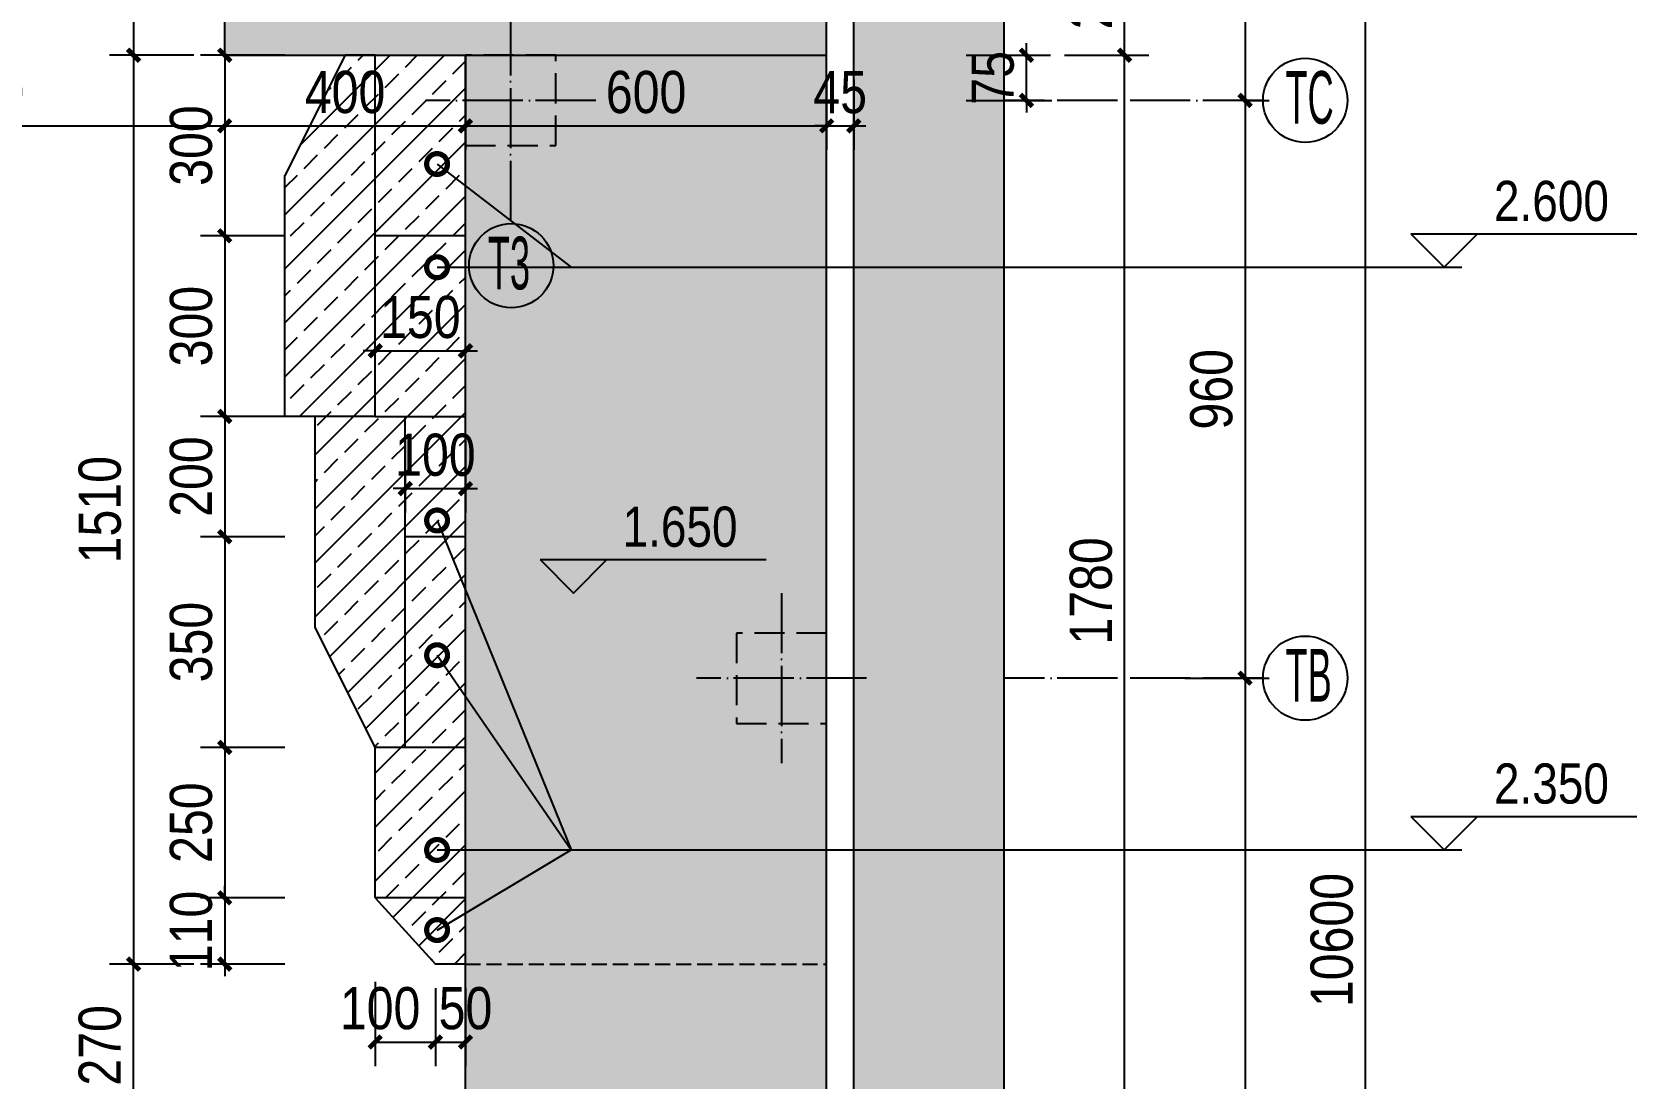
# Model space of a CAD drawing. Extents: x 9928 to 93764, y -101273 to -34887.
# Drawn here: x 17823 to 20489, y -83323 to -81584 of the extents above; entities that cross this region are included whole.
import ezdxf
from ezdxf import colors
from ezdxf.entities.mleader import LeaderData, LeaderLine
from ezdxf.math import Vec2, Vec3

# ---------------------------------------------------------------- set-up
doc = ezdxf.new("R2010")
doc.units = 0
doc.header["$LTSCALE"] = 1000
doc.header["$MEASUREMENT"] = 0
for name, pattern in [('CENTER', [2, 1.25, -0.25, 0.25, -0.25]), ('DASH', [0.35, 0.25, -0.1]), ('DOTE', [2.42, 2, -0.2, 0.02, -0.2])]:
    doc.linetypes.add(name, pattern=pattern)
doc.layers.add('_0', color=7, linetype='Continuous', lineweight=25)
for name, color, linetype in [('A', 163, 'CENTER'), ('A-ANNO-DIMS', 6, 'Continuous'), ('A-ANNO-NOTE', 4, 'Continuous'), ('A-FLOR-HRAL', 42, 'Continuous'), ('A-FLOR-STRS', 54, 'Continuous'), ('A-FURN-PATT-251', 251, 'Continuous'), ('A-WALL-PATT-252', 252, 'Continuous'), ('GL', 131, 'Continuous')]:
    doc.layers.add(name, color=color, linetype=linetype)
doc.styles.add('DIM_T3', font='ARIALN.TTF')
doc.styles.add('EN', font='ARIALN.TTF')
doc.styles.get("Standard").update_dxf_attribs({"font": 'gbenor.shx', "bigfont": 'gbcbig.shx'})
doc.dimstyles.new('_TCH_ARCH&&20', dxfattribs={"dimtxt": 70, "dimasz": 20, "dimexe": 40, "dimexo": 40, "dimgap": 20, "dimtad": 1, "dimdec": 0, "dimzin": 0, "dimdsep": 46, "dimtxsty": 'DIM_T3', "dimblk": 'ARCHTICK', "dimcen": 0.09, "dimclrd": 6, "dimclre": 6, "dimclrt": 6, "dimazin": 2, "dimtfac": 1, "dimtdec": 0, "dimtix": 1, "dimtmove": 2, "dimatfit": 3, "dimfxl": 100, "dimfxlon": 1, "dimtolj": 1, "dimtzin": 0, "dimarcsym": 0})

# ---------------------------------------------------------------- blocks, each defined once
blk = doc.blocks.new('aslidufhasldifuhaf')
at = {"layer": 'A-FURN-PATT-251'}
h = blk.add_hatch(dxfattribs=at)
h.set_pattern_fill('碎沙', color=256, scale=20)
h.set_pattern_definition([(37.5, (0, 0), (-1.600031, 48.941324), [0, -38.608, 0, -43.18, 0, -41.275]), (7.5, (0, 0), (44.95233, 71.68251), [0, -20.828, 0, -34.798, 0, -13.335]), (327.5, (-31.24, 0), (79.099237, 0.143718), [0, -12.7, 0, -45.72, 0, -59.69]), (317.5, (-31.24, 0), (76.355645, 22.29293), [0, -6.35, 0, -29.972, 0, -34.29])])
h.paths.add_polyline_path([(19187.9, -90621.1), (19437.9, -90621.1), (19437.9, -76798.2), (19187.9, -76798.2)])
h = blk.add_hatch(dxfattribs=at)
h.set_pattern_fill('大理石', color=256, scale=100)
h.set_pattern_definition([(41.98721, (250, 34.286), (599.99999, 450.00001), [9.6097, -2008.4338]), (68.19859, (107.143, 19.286), (300, 900), [34.6189, -2388.7052]), (60.945396, (100, 2.143), (299.99998, 450.000013), [14.708, -3073.9809]), (90, (107.14, 15), (300, -2e-14), [4.2857, -445.7143]), (71.56505, (247.14, 25.71), (6e-07, 450), [9.0351, -939.6482]), (171.469234, (247.143, 25.714), (-300, 3e-06), [14.4455, -3019.1166]), (79.2157, (227.143, -2.143), (300.000001, 1800), [30.5394, -3176.0943]), (62.132996, (1.429, 135), (1199.9999854, 2250.0000088), [70.2946, -14691.5649]), (0, (5.75, 201), (0, 450), [0, -300]), (64.983107, (200, 282.857), (600.0000015, 1349.999999), [47.2941, -4918.5894]), (81.43911, (315.714, 105), (599.999999, 4049.9999745), [67.177, -14040.0018]), (82.874984, (150, 145.714), (299.999982, 2250.0000023), [34.5525, -7221.4794]), (76.75948, (120, 51.429), (300.000003, 1349.999999), [74.8468, -7784.0652]), (0, (73.23, 51.65), (0, 450), [0, -300]), (0, (78.05, 46.83), (0, 450), [0, -300]), (0, (111.8, 70.9), (0, 450), [0, -300]), (0, (102.15, 123.9), (0, 450), [0, -300]), (59.036243, (137.143, 124.286), (299.999976, 450.000013), [24.9898, -5222.8668]), (0, (149.97, 144.9), (0, 450), [0, -300]), (0, (111.8, 128.7), (0, 450), [0, -300]), (0, (126.26, 157.62), (0, 450), [0, -300]), (0, (111.8, 114.27), (0, 450), [0, -300]), (50.19443, (285.714, 83.57), (300, 450), [11.1575, -2331.9174]), (90, (285.7, 70.7), (300, -2e-14), [12.8571, -437.1428]), (43.66778, (270, 55.714), (900.000001, 899.999998), [21.7242, -4540.3476]), (90, (270, 51.43), (300, -2e-14), [4.2857, -445.7143]), (39.80557, (257.143, 40.714), (599.999986, 450.000018), [16.7362, -3497.8761]), (0, (213, 70.9), (0, 450), [0, -300]), (0, (286.37, 84.5), (0, 450), [0, -300]), (0, (286.37, 84.5), (0, 450), [0, -300]), (29.357753, (292.857, 92.143), (899.999998, 450.000003), [26.2251, -2727.4089]), (0, (285.33, 114.27), (0, 450), [0, -300]), (146.30993, (200, 282.857), (-600.000004, 449.999992), [30.9047, -3214.0914]), (8.130102, (167.143, 222.857), (2999.999979, 449.9999973), [30.3046, -6333.6564]), (47.862405, (100, 214.286), (1200.0000005, 1349.9999987), [40.4566, -8455.4247]), (14.620874, (34.286, 197.143), (1799.999995, 450.0000188), [67.9135, -7063.005]), (0, (58.77, 225.06), (0, 450), [0, -300]), (18.43495, (154.286, 180), (1200, 449.999999), [13.5526, -2832.4972]), (16.69924, (167.14, 184.29), (299.99999, 2.5e-05), [7.4574, -1558.5886]), (101.093723, (174.286, 186.429), (-600.0000052, 3149.9999705), [37.1222, -7758.5496]), (0, (135.9, 205.8), (0, 450), [0, -300]), (0, (167, 223.7), (0, 450), [0, -300]), (0, (126.26, 172.08), (0, 450), [0, -300]), (0, (87.7, 268.4), (0, 450), [0, -300]), (0, (73.23, 249.15), (0, 450), [0, -300]), (44.144903, (150, 276.429), (900.0000015, 900), [33.8439, -7073.3706]), (54.582945, (127.143, 244.286), (300.0000008, 449.9999982), [39.4413, -8243.2212]), (0, (150.4, 276.73), (0, 450), [0, -300]), (0, (106.98, 253.97), (0, 450), [0, -300]), (0, (150.4, 276.73), (0, 450), [0, -300]), (0, (127.2, 243.6), (0, 450), [0, -300]), (75.06858, (197.14, 227.14), (300, 1350), [11.0887, -2317.5375]), (90, (200, 237.86), (300, -2e-14), [45, -405]), (50.19443, (252.86, 426.43), (300, 450), [11.1575, -2331.9174]), (0, (169.64, 331.04), (0, 450), [0, -300]), (0, (179.3, 326.22), (0, 450), [0, -300]), (0, (140.7, 335.86), (0, 450), [0, -300]), (0, (188.9, 388.84), (0, 450), [0, -300]), (53.130102, (220, 362.143), (300, 450), [21.4286, -4478.5713]), (90, (220, 325.7), (300, -2e-14), [36.4286, -413.5714]), (0, (220.05, 326.44), (0, 450), [0, -300]), (23.19859, (242.86, 422.14), (900, 450), [10.8797, -2273.8522]), (66.03751, (240, 415.71), (300, 900), [7.0349, -1470.2938]), (66.03751, (237.14, 409.29), (300, 900), [7.0349, -1470.2938]), (81.869898, (232.857, 379.286), (300.0000013, 2250), [30.3046, -6333.6564]), (90, (260, 435), (300, -2e-14), [10.7143, -439.2857]), (0, (227.05, 450), (0, 450), [0, -300])])
h.paths.add_polyline_path([(18542.9, -84502.1), (19142.9, -84502.1), (19142.9, -80012.1), (18742.9, -80012.1), (18742.9, -77252.1), (18142.9, -77252.1), (18142.9, -78812.1), (17342.9, -78812.1), (17342.9, -80812.6), (18142.9, -80812.6), (18142.9, -81622.1), (18542.9, -81622.1)])
h = blk.add_hatch(dxfattribs=at)
h.set_pattern_fill('ANSI33', color=256, scale=20)
h.set_pattern_definition([(45, (0, 0), (-44.90128, 44.90128), []), (45, (44.9, 0), (-44.90128, 44.90128), [31.75, -15.875])])
h.paths.add_polyline_path([(18542.9, -81622.1), (18392.9, -81622.1), (18392.9, -81922.1), (18542.9, -81922.1)])
h.paths.add_polyline_path([(18542.9, -81922.1), (18392.9, -81922.1), (18392.9, -82222.1), (18542.9, -82222.1)])
h.paths.add_polyline_path([(18392.9, -81622.1), (18342.9, -81622.1), (18242.9, -81822.1), (18242.9, -82222.1), (18392.9, -82222.1)])
h.paths.add_polyline_path([(18542.9, -82222.1), (18442.9, -82222.1), (18442.9, -82422.1), (18542.9, -82422.1)])
h.paths.add_polyline_path([(18542.9, -82422.1), (18442.9, -82422.1), (18442.9, -82772.1), (18542.9, -82772.1)])
h.paths.add_polyline_path([(18442.9, -82222.1), (18392.9, -82222.1), (18292.9, -82222.1), (18292.9, -82572.1), (18392.9, -82772.1), (18442.9, -82772.1)])
h.paths.add_polyline_path([(18542.9, -82772.1), (18392.9, -82772.1), (18392.9, -83022.1), (18542.9, -83022.1)])
h.paths.add_polyline_path([(18542.9, -83022.1), (18392.9, -83022.1), (18492.9, -83132.1), (18542.9, -83132.1)])
at = {"layer": 'A-FLOR-HRAL'}
for p, q in [((18392.9, -82222.1), (18392.9, -81622.1)), ((18392.9, -81622.1), (18542.9, -81622.1)), ((18542.9, -83132.1), (18542.9, -81622.1)), ((18542.9, -81922.1), (18392.9, -81922.1)), ((18392.9, -82222.1), (18542.9, -82222.1)), ((18442.9, -82772.1), (18442.9, -82222.1)), ((18542.9, -82422.1), (18442.9, -82422.1)), ((18542.9, -82772.1), (18392.9, -82772.1)), ((18392.9, -83022.1), (18392.9, -82772.1)), ((18542.9, -83022.1), (18392.9, -83022.1)), ((18392.9, -83022.1), (18492.9, -83132.1)), ((18542.9, -83132.1), (18492.9, -83132.1))]:
    blk.add_line(p, q, dxfattribs=at)
at = {"layer": 'A-FLOR-STRS'}
for p, q in [((19187.9, -90621.1), (19187.9, -76798.2)), ((19437.9, -90621.1), (19437.9, -76798.2)), ((19142.9, -86592.1), (19142.9, -80012.1)), ((18142.9, -81622.1), (18142.9, -80812.6)), ((18142.9, -81622.1), (18542.9, -81622.1)), ((18542.9, -86792.1), (18542.9, -81622.1)), ((18542.9, -81622.1), (19142.9, -81622.1))]:
    blk.add_line(p, q, dxfattribs=at)
at = {"layer": 'A-FURN-PATT-251', "linetype": 'DASH', "ltscale": 0.1}
blk.add_line((18542.9, -83132.1), (19142.9, -83132.1), dxfattribs=at)
at = {"layer": 'A-WALL-PATT-252'}
for p, q in [((18342.9, -81622.1), (18242.9, -81822.1)), ((18392.9, -81622.1), (18342.9, -81622.1)), ((18242.9, -82222.1), (18242.9, -81822.1)), ((18392.9, -82222.1), (18242.9, -82222.1)), ((18292.9, -82572.1), (18292.9, -82222.1)), ((18392.9, -82772.1), (18292.9, -82572.1))]:
    blk.add_line(p, q, dxfattribs=at)
blk = doc.blocks.new('DFGHFGH')
at = {"layer": 'A-ANNO-NOTE'}
blk.add_line((367305.1, -290440.9), (368431.1, -290440.9), dxfattribs=at)
blk.add_lwpolyline([(367305.1, -290440.9), (367471.4, -290607.2), (367637.6, -290440.9)], dxfattribs=at)
at = {"layer": 'A-ANNO-NOTE', "style": 'EN'}
blk.add_attdef('±0.000', (367715.9, -290376.4), '', height=200, dxfattribs=at)
blk = doc.blocks.new('_ArchTick')
at = {"color": 0, "linetype": 'ByBlock', "const_width": 0.4}
blk.add_lwpolyline([(-0.5, -0.5), (0.5, 0.5)], dxfattribs=at)
blk = doc.blocks.new('*D374')
at = {"layer": 'A-ANNO-DIMS', "color": 6, "lineweight": -2, "transparency": 16777216}
for p, q in [((19537.9, -81622.1), (19677.9, -81622.1)), ((19637.9, -83402.1), (19637.9, -81622.1)), ((19537.9, -83402.1), (19677.9, -83402.1))]:
    blk.add_line(p, q, dxfattribs=at)
at = {"layer": 'Defpoints', "color": 0, "transparency": 16777216}
for p in [(19142.9, -81622.1), (19637.9, -81622.1), (19142.9, -83402.1)]:
    blk.add_point(p, dxfattribs=at)
at = {"layer": 'A-ANNO-DIMS', "color": 6, "lineweight": -2, "transparency": 16777216, "xscale": 20, "yscale": 20, "zscale": 20}
for p, rotation in [((19637.9, -81622.1), 90), ((19637.9, -83402.1), 270)]:
    blk.add_blockref('_ArchTick', p, dxfattribs=dict(at, rotation=rotation))
at = {"layer": 'A-ANNO-DIMS', "color": 6, "transparency": 16777216, "insert": (19582.2, -82512.1), "char_height": 70, "attachment_point": 5, "rotation": 90, "style": 'DIM_T3'}
blk.add_mtext('\\A1;1780', dxfattribs=at)
blk = doc.blocks.new('*D375')
at = {"layer": 'A-ANNO-DIMS', "color": 6, "lineweight": -2, "transparency": 16777216}
for p, q in [((19537.9, -81402.1), (19677.9, -81402.1)), ((19637.9, -81622.1), (19637.9, -81402.1)), ((19537.9, -81622.1), (19677.9, -81622.1))]:
    blk.add_line(p, q, dxfattribs=at)
at = {"layer": 'Defpoints', "color": 0, "transparency": 16777216}
for p in [(19142.9, -81402.1), (19637.9, -81402.1), (19142.9, -81622.1)]:
    blk.add_point(p, dxfattribs=at)
at = {"layer": 'A-ANNO-DIMS', "color": 6, "lineweight": -2, "transparency": 16777216, "xscale": 20, "yscale": 20, "zscale": 20}
for p, rotation in [((19637.9, -81402.1), 90), ((19637.9, -81622.1), 270)]:
    blk.add_blockref('_ArchTick', p, dxfattribs=dict(at, rotation=rotation))
at = {"layer": 'A-ANNO-DIMS', "color": 6, "transparency": 16777216, "insert": (19582.2, -81512.1), "char_height": 70, "attachment_point": 5, "rotation": 90, "style": 'DIM_T3'}
blk.add_mtext('\\A1;220', dxfattribs=at)
blk = doc.blocks.new('*D382')
at = {"layer": 'A-ANNO-DIMS', "color": 6, "lineweight": -2, "transparency": 16777216}
for p, q in [((19937.9, -77792.1), (20077.9, -77792.1)), ((20037.9, -88392.1), (20037.9, -77792.1)), ((19937.9, -88392.1), (20077.9, -88392.1))]:
    blk.add_line(p, q, dxfattribs=at)
at = {"layer": 'Defpoints', "color": 0, "transparency": 16777216}
for p in [(19187.9, -77792.1), (20037.9, -77792.1), (19187.9, -88392.1)]:
    blk.add_point(p, dxfattribs=at)
at = {"layer": 'A-ANNO-DIMS', "color": 6, "lineweight": -2, "transparency": 16777216, "xscale": 20, "yscale": 20, "zscale": 20}
for p, rotation in [((20037.9, -77792.1), 90), ((20037.9, -88392.1), 270)]:
    blk.add_blockref('_ArchTick', p, dxfattribs=dict(at, rotation=rotation))
at = {"layer": 'A-ANNO-DIMS', "color": 6, "transparency": 16777216, "insert": (19982.2, -83092.1), "char_height": 70, "attachment_point": 5, "rotation": 90, "style": 'DIM_T3'}
blk.add_mtext('\\A1;10600', dxfattribs=at)
blk = doc.blocks.new('*D403')
at = {"layer": 'A-ANNO-DIMS', "color": 6, "lineweight": -2, "transparency": 16777216}
for p, q in [((17342.9, -81639.4), (17342.9, -81779.4)), ((18142.9, -81639.4), (18142.9, -81779.4)), ((17342.9, -81739.4), (18142.9, -81739.4))]:
    blk.add_line(p, q, dxfattribs=at)
at = {"layer": 'Defpoints', "color": 0, "transparency": 16777216}
for p in [(17342.9, -80812.6), (18142.9, -80812.6), (18142.9, -81739.4)]:
    blk.add_point(p, dxfattribs=at)
at = {"layer": 'A-ANNO-DIMS', "color": 6, "lineweight": -2, "transparency": 16777216, "xscale": 20, "yscale": 20, "zscale": 20, "rotation": 180}
blk.add_blockref('_ArchTick', (17342.9, -81739.4), dxfattribs=at)
at = {"layer": 'A-ANNO-DIMS', "color": 6, "lineweight": -2, "transparency": 16777216, "xscale": 20, "yscale": 20, "zscale": 20}
blk.add_blockref('_ArchTick', (18142.9, -81739.4), dxfattribs=at)
at = {"layer": 'A-ANNO-DIMS', "color": 6, "transparency": 16777216, "insert": (17742.9, -81683.6), "char_height": 70, "attachment_point": 5, "style": 'DIM_T3'}
blk.add_mtext('\\A1;800', dxfattribs=at)
blk = doc.blocks.new('*D404')
at = {"layer": 'A-ANNO-DIMS', "color": 6, "lineweight": -2, "transparency": 16777216}
for p, q in [((18142.9, -81639.4), (18142.9, -81779.4)), ((18542.9, -81662.1), (18542.9, -81779.4)), ((18142.9, -81739.4), (18542.9, -81739.4))]:
    blk.add_line(p, q, dxfattribs=at)
at = {"layer": 'Defpoints', "color": 0, "transparency": 16777216}
for p in [(18142.9, -80812.6), (18542.9, -81622.1), (18542.9, -81739.4)]:
    blk.add_point(p, dxfattribs=at)
at = {"layer": 'A-ANNO-DIMS', "color": 6, "lineweight": -2, "transparency": 16777216, "xscale": 20, "yscale": 20, "zscale": 20, "rotation": 180}
blk.add_blockref('_ArchTick', (18142.9, -81739.4), dxfattribs=at)
at = {"layer": 'A-ANNO-DIMS', "color": 6, "lineweight": -2, "transparency": 16777216, "xscale": 20, "yscale": 20, "zscale": 20}
blk.add_blockref('_ArchTick', (18542.9, -81739.4), dxfattribs=at)
at = {"layer": 'A-ANNO-DIMS', "color": 6, "transparency": 16777216, "insert": (18342.9, -81683.6), "char_height": 70, "attachment_point": 5, "style": 'DIM_T3'}
blk.add_mtext('\\A1;400', dxfattribs=at)
blk = doc.blocks.new('*D405')
at = {"layer": 'A-ANNO-DIMS', "color": 6, "lineweight": -2, "transparency": 16777216}
for p, q in [((18542.9, -81662.1), (18542.9, -81779.4)), ((19142.9, -81662.1), (19142.9, -81779.4)), ((18542.9, -81739.4), (19142.9, -81739.4))]:
    blk.add_line(p, q, dxfattribs=at)
at = {"layer": 'Defpoints', "color": 0, "transparency": 16777216}
for p in [(18542.9, -81622.1), (19142.9, -81622.1), (19142.9, -81739.4)]:
    blk.add_point(p, dxfattribs=at)
at = {"layer": 'A-ANNO-DIMS', "color": 6, "lineweight": -2, "transparency": 16777216, "xscale": 20, "yscale": 20, "zscale": 20, "rotation": 180}
blk.add_blockref('_ArchTick', (18542.9, -81739.4), dxfattribs=at)
at = {"layer": 'A-ANNO-DIMS', "color": 6, "lineweight": -2, "transparency": 16777216, "xscale": 20, "yscale": 20, "zscale": 20}
blk.add_blockref('_ArchTick', (19142.9, -81739.4), dxfattribs=at)
at = {"layer": 'A-ANNO-DIMS', "color": 6, "transparency": 16777216, "insert": (18842.9, -81683.6), "char_height": 70, "attachment_point": 5, "style": 'DIM_T3'}
blk.add_mtext('\\A1;600', dxfattribs=at)
blk = doc.blocks.new('*D407')
at = {"layer": 'A-ANNO-DIMS', "color": 6, "lineweight": -2, "transparency": 16777216}
for p, q in [((18091.5, -81182.1), (17951.5, -81182.1)), ((17991.5, -81182.1), (17991.5, -81622.1)), ((18091.5, -81622.1), (17951.5, -81622.1))]:
    blk.add_line(p, q, dxfattribs=at)
at = {"layer": 'Defpoints', "color": 0, "transparency": 16777216}
for p in [(18142.9, -81182.1), (17991.5, -81622.1), (18142.9, -81622.1)]:
    blk.add_point(p, dxfattribs=at)
at = {"layer": 'A-ANNO-DIMS', "color": 6, "lineweight": -2, "transparency": 16777216, "xscale": 20, "yscale": 20, "zscale": 20}
for p, rotation in [((17991.5, -81182.1), 90), ((17991.5, -81622.1), 270)]:
    blk.add_blockref('_ArchTick', p, dxfattribs=dict(at, rotation=rotation))
at = {"layer": 'A-ANNO-DIMS', "color": 6, "transparency": 16777216, "insert": (17935.7, -81402.1), "char_height": 70, "attachment_point": 5, "rotation": 90, "style": 'DIM_T3'}
blk.add_mtext('\\A1;440', dxfattribs=at)
blk = doc.blocks.new('*D408')
at = {"layer": 'A-ANNO-DIMS', "color": 6, "lineweight": -2, "transparency": 16777216}
for p, q in [((18091.5, -81622.1), (17951.5, -81622.1)), ((17991.5, -81622.1), (17991.5, -83132.1)), ((18091.5, -83132.1), (17951.5, -83132.1))]:
    blk.add_line(p, q, dxfattribs=at)
at = {"layer": 'Defpoints', "color": 0, "transparency": 16777216}
for p in [(18142.9, -81622.1), (17991.5, -83132.1), (18542.9, -83132.1)]:
    blk.add_point(p, dxfattribs=at)
at = {"layer": 'A-ANNO-DIMS', "color": 6, "lineweight": -2, "transparency": 16777216, "xscale": 20, "yscale": 20, "zscale": 20}
for p, rotation in [((17991.5, -81622.1), 90), ((17991.5, -83132.1), 270)]:
    blk.add_blockref('_ArchTick', p, dxfattribs=dict(at, rotation=rotation))
at = {"layer": 'A-ANNO-DIMS', "color": 6, "transparency": 16777216, "insert": (17935.7, -82377.1), "char_height": 70, "attachment_point": 5, "rotation": 90, "style": 'DIM_T3'}
blk.add_mtext('\\A1;1510', dxfattribs=at)
blk = doc.blocks.new('*D409')
at = {"layer": 'A-ANNO-DIMS', "color": 6, "lineweight": -2, "transparency": 16777216}
for p, q in [((19142.9, -81662.1), (19142.9, -81779.4)), ((19187.9, -81662.1), (19187.9, -81779.4)), ((19142.9, -81739.4), (19122.9, -81739.4)), ((19142.9, -81739.4), (19187.9, -81739.4)), ((19187.9, -81739.4), (19207.9, -81739.4))]:
    blk.add_line(p, q, dxfattribs=at)
at = {"layer": 'Defpoints', "color": 0, "transparency": 16777216}
for p in [(19142.9, -81622.1), (19187.9, -81622.1), (19187.9, -81739.4)]:
    blk.add_point(p, dxfattribs=at)
at = {"layer": 'A-ANNO-DIMS', "color": 6, "lineweight": -2, "transparency": 16777216, "xscale": 20, "yscale": 20, "zscale": 20}
blk.add_blockref('_ArchTick', (19142.9, -81739.4), dxfattribs=at)
at = {"layer": 'A-ANNO-DIMS', "color": 6, "lineweight": -2, "transparency": 16777216, "xscale": 20, "yscale": 20, "zscale": 20, "rotation": 180}
blk.add_blockref('_ArchTick', (19187.9, -81739.4), dxfattribs=at)
at = {"layer": 'A-ANNO-DIMS', "color": 6, "transparency": 16777216, "insert": (19165.4, -81683.8), "char_height": 70, "attachment_point": 5, "style": 'DIM_T3'}
blk.add_mtext('\\A1;45', dxfattribs=at)
blk = doc.blocks.new('*D410')
at = {"layer": 'A-ANNO-DIMS', "color": 6, "lineweight": -2, "transparency": 16777216}
for p, q in [((18392.9, -82182.1), (18392.9, -82073.1)), ((18542.9, -82182.1), (18542.9, -82073.1)), ((18392.9, -82113.1), (18372.9, -82113.1)), ((18392.9, -82113.1), (18542.9, -82113.1)), ((18542.9, -82113.1), (18562.9, -82113.1))]:
    blk.add_line(p, q, dxfattribs=at)
at = {"layer": 'Defpoints', "color": 0, "transparency": 16777216}
for p in [(18542.9, -82113.1), (18392.9, -82222.1), (18542.9, -82222.1)]:
    blk.add_point(p, dxfattribs=at)
at = {"layer": 'A-ANNO-DIMS', "color": 6, "lineweight": -2, "transparency": 16777216, "xscale": 20, "yscale": 20, "zscale": 20}
blk.add_blockref('_ArchTick', (18392.9, -82113.1), dxfattribs=at)
at = {"layer": 'A-ANNO-DIMS', "color": 6, "lineweight": -2, "transparency": 16777216, "xscale": 20, "yscale": 20, "zscale": 20, "rotation": 180}
blk.add_blockref('_ArchTick', (18542.9, -82113.1), dxfattribs=at)
at = {"layer": 'A-ANNO-DIMS', "color": 6, "transparency": 16777216, "insert": (18467.9, -82057.3), "char_height": 70, "attachment_point": 5, "style": 'DIM_T3'}
blk.add_mtext('\\A1;150', dxfattribs=at)
blk = doc.blocks.new('_DotSmall')
at = {"color": 0, "linetype": 'ByBlock', "const_width": 0.5}
blk.add_lwpolyline([(-0.0625, 0, 1), (0.0625, 0, 1)], format="xyb", close=True, dxfattribs=at)
blk = doc.blocks.new('*D416')
at = {"layer": 'A-ANNO-DIMS', "color": 6, "lineweight": -2, "transparency": 16777216}
for p, q in [((18392.9, -83161.6), (18392.9, -83301.6)), ((18492.9, -83172.1), (18492.9, -83301.6)), ((18392.9, -83261.6), (18492.9, -83261.6))]:
    blk.add_line(p, q, dxfattribs=at)
at = {"layer": 'Defpoints', "color": 0, "transparency": 16777216}
for p in [(18392.9, -83022.1), (18492.9, -83132.1), (18492.9, -83261.6)]:
    blk.add_point(p, dxfattribs=at)
at = {"layer": 'A-ANNO-DIMS', "color": 6, "lineweight": -2, "transparency": 16777216, "xscale": 20, "yscale": 20, "zscale": 20, "rotation": 180}
blk.add_blockref('_ArchTick', (18392.9, -83261.6), dxfattribs=at)
at = {"layer": 'A-ANNO-DIMS', "color": 6, "lineweight": -2, "transparency": 16777216, "xscale": 20, "yscale": 20, "zscale": 20}
blk.add_blockref('_ArchTick', (18492.9, -83261.6), dxfattribs=at)
at = {"layer": 'A-ANNO-DIMS', "color": 6, "transparency": 16777216, "insert": (18401.1, -83205.8), "char_height": 70, "attachment_point": 5, "style": 'DIM_T3'}
blk.add_mtext('\\A1;100', dxfattribs=at)
blk = doc.blocks.new('*D417')
at = {"layer": 'A-ANNO-DIMS', "color": 6, "lineweight": -2, "transparency": 16777216}
for p, q in [((18492.9, -83172.1), (18492.9, -83301.6)), ((18542.9, -83172.1), (18542.9, -83301.6)), ((18492.9, -83261.6), (18542.9, -83261.6))]:
    blk.add_line(p, q, dxfattribs=at)
at = {"layer": 'Defpoints', "color": 0, "transparency": 16777216}
for p in [(18492.9, -83132.1), (18542.9, -83132.1), (18542.9, -83261.6)]:
    blk.add_point(p, dxfattribs=at)
at = {"layer": 'A-ANNO-DIMS', "color": 6, "lineweight": -2, "transparency": 16777216, "xscale": 20, "yscale": 20, "zscale": 20, "rotation": 180}
blk.add_blockref('_ArchTick', (18492.9, -83261.6), dxfattribs=at)
at = {"layer": 'A-ANNO-DIMS', "color": 6, "lineweight": -2, "transparency": 16777216, "xscale": 20, "yscale": 20, "zscale": 20}
blk.add_blockref('_ArchTick', (18542.9, -83261.6), dxfattribs=at)
at = {"layer": 'A-ANNO-DIMS', "color": 6, "transparency": 16777216, "insert": (18542.9, -83205.8), "char_height": 70, "attachment_point": 5, "style": 'DIM_T3'}
blk.add_mtext('\\A1;50', dxfattribs=at)
blk = doc.blocks.new('*D418')
at = {"layer": 'A-ANNO-DIMS', "color": 6, "lineweight": -2, "transparency": 16777216}
for p, q in [((18442.9, -82262.1), (18442.9, -82382.1)), ((18542.9, -82262.1), (18542.9, -82382.1)), ((18442.9, -82342.1), (18422.9, -82342.1)), ((18442.9, -82342.1), (18542.9, -82342.1)), ((18542.9, -82342.1), (18562.9, -82342.1))]:
    blk.add_line(p, q, dxfattribs=at)
at = {"layer": 'Defpoints', "color": 0, "transparency": 16777216}
for p in [(18442.9, -82222.1), (18542.9, -82222.1), (18542.9, -82342.1)]:
    blk.add_point(p, dxfattribs=at)
at = {"layer": 'A-ANNO-DIMS', "color": 6, "lineweight": -2, "transparency": 16777216, "xscale": 20, "yscale": 20, "zscale": 20}
blk.add_blockref('_ArchTick', (18442.9, -82342.1), dxfattribs=at)
at = {"layer": 'A-ANNO-DIMS', "color": 6, "lineweight": -2, "transparency": 16777216, "xscale": 20, "yscale": 20, "zscale": 20, "rotation": 180}
blk.add_blockref('_ArchTick', (18542.9, -82342.1), dxfattribs=at)
at = {"layer": 'A-ANNO-DIMS', "color": 6, "transparency": 16777216, "insert": (18492.9, -82286.3), "char_height": 70, "attachment_point": 5, "style": 'DIM_T3'}
blk.add_mtext('\\A1;100', dxfattribs=at)
blk = doc.blocks.new('*D334')
at = {"layer": 'A-ANNO-DIMS', "color": 6, "lineweight": -2, "transparency": 16777216}
for p, q in [((18242.9, -81622.1), (18102.9, -81622.1)), ((18142.9, -81622.1), (18142.9, -81922.1)), ((18242.9, -81922.1), (18102.9, -81922.1))]:
    blk.add_line(p, q, dxfattribs=at)
at = {"layer": 'Defpoints', "color": 0, "transparency": 16777216}
for p in [(18542.9, -81622.1), (18142.9, -81922.1), (18542.9, -81922.1)]:
    blk.add_point(p, dxfattribs=at)
at = {"layer": 'A-ANNO-DIMS', "color": 6, "lineweight": -2, "transparency": 16777216, "xscale": 20, "yscale": 20, "zscale": 20}
for p, rotation in [((18142.9, -81622.1), 90), ((18142.9, -81922.1), 270)]:
    blk.add_blockref('_ArchTick', p, dxfattribs=dict(at, rotation=rotation))
at = {"layer": 'A-ANNO-DIMS', "color": 6, "transparency": 16777216, "insert": (18087.2, -81772.1), "char_height": 70, "attachment_point": 5, "rotation": 90, "style": 'DIM_T3'}
blk.add_mtext('\\A1;300', dxfattribs=at)
blk = doc.blocks.new('*D335')
at = {"layer": 'A-ANNO-DIMS', "color": 6, "lineweight": -2, "transparency": 16777216}
for p, q in [((18242.9, -81922.1), (18102.9, -81922.1)), ((18142.9, -81922.1), (18142.9, -82222.1)), ((18242.9, -82222.1), (18102.9, -82222.1))]:
    blk.add_line(p, q, dxfattribs=at)
at = {"layer": 'Defpoints', "color": 0, "transparency": 16777216}
for p in [(18542.9, -81922.1), (18142.9, -82222.1), (18392.9, -82222.1)]:
    blk.add_point(p, dxfattribs=at)
at = {"layer": 'A-ANNO-DIMS', "color": 6, "lineweight": -2, "transparency": 16777216, "xscale": 20, "yscale": 20, "zscale": 20}
for p, rotation in [((18142.9, -81922.1), 90), ((18142.9, -82222.1), 270)]:
    blk.add_blockref('_ArchTick', p, dxfattribs=dict(at, rotation=rotation))
at = {"layer": 'A-ANNO-DIMS', "color": 6, "transparency": 16777216, "insert": (18087.2, -82072.1), "char_height": 70, "attachment_point": 5, "rotation": 90, "style": 'DIM_T3'}
blk.add_mtext('\\A1;300', dxfattribs=at)
blk = doc.blocks.new('*D336')
at = {"layer": 'A-ANNO-DIMS', "color": 6, "lineweight": -2, "transparency": 16777216}
for p, q in [((18242.9, -82222.1), (18102.9, -82222.1)), ((18142.9, -82222.1), (18142.9, -82422.1)), ((18242.9, -82422.1), (18102.9, -82422.1))]:
    blk.add_line(p, q, dxfattribs=at)
at = {"layer": 'Defpoints', "color": 0, "transparency": 16777216}
for p in [(18392.9, -82222.1), (18142.9, -82422.1), (18442.9, -82422.1)]:
    blk.add_point(p, dxfattribs=at)
at = {"layer": 'A-ANNO-DIMS', "color": 6, "lineweight": -2, "transparency": 16777216, "xscale": 20, "yscale": 20, "zscale": 20}
for p, rotation in [((18142.9, -82222.1), 90), ((18142.9, -82422.1), 270)]:
    blk.add_blockref('_ArchTick', p, dxfattribs=dict(at, rotation=rotation))
at = {"layer": 'A-ANNO-DIMS', "color": 6, "transparency": 16777216, "insert": (18087.2, -82322.1), "char_height": 70, "attachment_point": 5, "rotation": 90, "style": 'DIM_T3'}
blk.add_mtext('\\A1;200', dxfattribs=at)
blk = doc.blocks.new('*D337')
at = {"layer": 'A-ANNO-DIMS', "color": 6, "lineweight": -2, "transparency": 16777216}
for p, q in [((18242.9, -82422.1), (18102.9, -82422.1)), ((18142.9, -82422.1), (18142.9, -82772.1)), ((18242.9, -82772.1), (18102.9, -82772.1))]:
    blk.add_line(p, q, dxfattribs=at)
at = {"layer": 'Defpoints', "color": 0, "transparency": 16777216}
for p in [(18442.9, -82422.1), (18142.9, -82772.1), (18392.9, -82772.1)]:
    blk.add_point(p, dxfattribs=at)
at = {"layer": 'A-ANNO-DIMS', "color": 6, "lineweight": -2, "transparency": 16777216, "xscale": 20, "yscale": 20, "zscale": 20}
for p, rotation in [((18142.9, -82422.1), 90), ((18142.9, -82772.1), 270)]:
    blk.add_blockref('_ArchTick', p, dxfattribs=dict(at, rotation=rotation))
at = {"layer": 'A-ANNO-DIMS', "color": 6, "transparency": 16777216, "insert": (18087.2, -82597.1), "char_height": 70, "attachment_point": 5, "rotation": 90, "style": 'DIM_T3'}
blk.add_mtext('\\A1;350', dxfattribs=at)
blk = doc.blocks.new('*D338')
at = {"layer": 'A-ANNO-DIMS', "color": 6, "lineweight": -2, "transparency": 16777216}
for p, q in [((18242.9, -82772.1), (18102.9, -82772.1)), ((18142.9, -82772.1), (18142.9, -83022.1)), ((18242.9, -83022.1), (18102.9, -83022.1))]:
    blk.add_line(p, q, dxfattribs=at)
at = {"layer": 'Defpoints', "color": 0, "transparency": 16777216}
for p in [(18392.9, -82772.1), (18142.9, -83022.1), (18392.9, -83022.1)]:
    blk.add_point(p, dxfattribs=at)
at = {"layer": 'A-ANNO-DIMS', "color": 6, "lineweight": -2, "transparency": 16777216, "xscale": 20, "yscale": 20, "zscale": 20}
for p, rotation in [((18142.9, -82772.1), 90), ((18142.9, -83022.1), 270)]:
    blk.add_blockref('_ArchTick', p, dxfattribs=dict(at, rotation=rotation))
at = {"layer": 'A-ANNO-DIMS', "color": 6, "transparency": 16777216, "insert": (18087.2, -82897.1), "char_height": 70, "attachment_point": 5, "rotation": 90, "style": 'DIM_T3'}
blk.add_mtext('\\A1;250', dxfattribs=at)
blk = doc.blocks.new('*D339')
at = {"layer": 'A-ANNO-DIMS', "color": 6, "lineweight": -2, "transparency": 16777216}
for p, q in [((18142.9, -83022.1), (18142.9, -83002.1)), ((18242.9, -83022.1), (18102.9, -83022.1)), ((18142.9, -83022.1), (18142.9, -83132.1)), ((18242.9, -83132.1), (18102.9, -83132.1)), ((18142.9, -83132.1), (18142.9, -83152.1))]:
    blk.add_line(p, q, dxfattribs=at)
at = {"layer": 'Defpoints', "color": 0, "transparency": 16777216}
for p in [(18392.9, -83022.1), (18142.9, -83132.1), (18492.9, -83132.1)]:
    blk.add_point(p, dxfattribs=at)
at = {"layer": 'A-ANNO-DIMS', "color": 6, "lineweight": -2, "transparency": 16777216, "xscale": 20, "yscale": 20, "zscale": 20}
for p, rotation in [((18142.9, -83022.1), 270), ((18142.9, -83132.1), 90)]:
    blk.add_blockref('_ArchTick', p, dxfattribs=dict(at, rotation=rotation))
at = {"layer": 'A-ANNO-DIMS', "color": 6, "transparency": 16777216, "insert": (18087.2, -83077.1), "char_height": 70, "attachment_point": 5, "rotation": 90, "style": 'DIM_T3'}
blk.add_mtext('\\A1;110', dxfattribs=at)
blk = doc.blocks.new('*D426')
at = {"layer": 'A-ANNO-DIMS', "color": 6, "lineweight": -2, "transparency": 16777216}
for p, q in [((18091.5, -83132.1), (17951.5, -83132.1)), ((17991.5, -83402.1), (17991.5, -83132.1)), ((18091.5, -83402.1), (17951.5, -83402.1))]:
    blk.add_line(p, q, dxfattribs=at)
at = {"layer": 'Defpoints', "color": 0, "transparency": 16777216}
for p in [(17991.5, -83132.1), (18842.9, -83132.1), (18842.9, -83402.1)]:
    blk.add_point(p, dxfattribs=at)
at = {"layer": 'A-ANNO-DIMS', "color": 6, "lineweight": -2, "transparency": 16777216, "xscale": 20, "yscale": 20, "zscale": 20}
for p, rotation in [((17991.5, -83132.1), 90), ((17991.5, -83402.1), 270)]:
    blk.add_blockref('_ArchTick', p, dxfattribs=dict(at, rotation=rotation))
at = {"layer": 'A-ANNO-DIMS', "color": 6, "transparency": 16777216, "insert": (17935.7, -83267.1), "char_height": 70, "attachment_point": 5, "rotation": 90, "style": 'DIM_T3'}
blk.add_mtext('\\A1;270', dxfattribs=at)
blk = doc.blocks.new('ASLIDUFHASDF')
at = {"layer": 'A', "ltscale": 0.3}
blk.add_line((19187.9, -90751.2), (19187.9, -76645.8), dxfattribs=at)
blk = doc.blocks.new('TZ')
at = {"layer": 'GL', "color": 3, "linetype": 'DOTE', "ltscale": 0.05}
for p, q in [((14891.3, -118390.4), (14891.3, -118736.4)), ((15032.6, -118531.7), (14749.9, -118531.7)), ((16141.3, -118531.7), (15712.3, -118531.7)), ((15341.3, -119350.4), (15341.3, -119633.1)), ((15482.6, -119491.7), (15199.9, -119491.7)), ((16141.3, -119491.7), (15712.3, -119491.7))]:
    blk.add_line(p, q, dxfattribs=at)
at = {"layer": 'GL', "color": 3}
for centre in [(16211.3, -118531.7), (14892.3, -118806.4), (16211.3, -119491.7)]:
    blk.add_circle(centre, 70, dxfattribs=at)
at = {"layer": 'GL', "color": 3, "style": 'DIM_T3', "width": 0.6}
for s, p in [('TC', (16178.5, -118570.6)), ('T3', (14853.4, -118845.8)), ('TB', (16178.5, -119530.6))]:
    blk.add_text(s, height=87.5, dxfattribs=at).set_placement(p)
blk = doc.blocks.new('5gezhuzi')
at = {"layer": 'A-FLOR-STRS', "linetype": 'DASH', "ltscale": 0.2}
for points in [[(29638.4, -81622.1), (29488.4, -81622.1), (29488.4, -81772.1), (29638.4, -81772.1)], [(30088.4, -82582.1), (29938.4, -82582.1), (29938.4, -82732.1), (30088.4, -82732.1)]]:
    blk.add_lwpolyline(points, close=True, dxfattribs=at)
blk = doc.blocks.new('*D908')
at = {"layer": 'A-ANNO-DIMS', "color": 6, "lineweight": -2, "transparency": 16777216}
for p, q in [((19474.7, -81622.1), (19474.7, -81602.1)), ((19374.7, -81622.1), (19514.7, -81622.1)), ((19474.7, -81697.1), (19474.7, -81622.1)), ((19374.7, -81697.1), (19514.7, -81697.1)), ((19474.7, -81697.1), (19474.7, -81717.1))]:
    blk.add_line(p, q, dxfattribs=at)
at = {"layer": 'Defpoints', "color": 0, "transparency": 16777216}
for p in [(18692.9, -81622.1), (19474.7, -81622.1), (18692.9, -81697.1)]:
    blk.add_point(p, dxfattribs=at)
at = {"layer": 'A-ANNO-DIMS', "color": 6, "lineweight": -2, "transparency": 16777216, "xscale": 20, "yscale": 20, "zscale": 20}
for p, rotation in [((19474.7, -81622.1), 270), ((19474.7, -81697.1), 90)]:
    blk.add_blockref('_ArchTick', p, dxfattribs=dict(at, rotation=rotation))
at = {"layer": 'A-ANNO-DIMS', "color": 6, "transparency": 16777216, "insert": (19419.1, -81659.6), "char_height": 70, "attachment_point": 5, "rotation": 90, "style": 'DIM_T3'}
blk.add_mtext('\\A1;75', dxfattribs=at)
blk = doc.blocks.new('*D914')
at = {"layer": 'A-ANNO-DIMS', "color": 6, "lineweight": -2, "transparency": 16777216}
for p, q in [((19837.9, -80737.6), (19877.9, -80737.6)), ((19837.9, -80737.6), (19837.9, -81697.1)), ((19837.9, -81697.1), (19877.9, -81697.1))]:
    blk.add_line(p, q, dxfattribs=at)
at = {"layer": 'Defpoints', "color": 0, "transparency": 16777216}
for p in [(19837.9, -80737.6), (19837.9, -81697.1), (19837.9, -81697.1)]:
    blk.add_point(p, dxfattribs=at)
at = {"layer": 'A-ANNO-DIMS', "color": 6, "lineweight": -2, "transparency": 16777216, "xscale": 20, "yscale": 20, "zscale": 20}
for p, rotation in [((19837.9, -80737.6), 90), ((19837.9, -81697.1), 270)]:
    blk.add_blockref('_ArchTick', p, dxfattribs=dict(at, rotation=rotation))
at = {"layer": 'A-ANNO-DIMS', "color": 6, "transparency": 16777216, "insert": (19782.2, -81217.3), "char_height": 70, "attachment_point": 5, "rotation": 90, "style": 'DIM_T3'}
blk.add_mtext('\\A1;960', dxfattribs=at)
blk = doc.blocks.new('*D915')
at = {"layer": 'A-ANNO-DIMS', "color": 6, "lineweight": -2, "transparency": 16777216}
for p, q in [((19837.9, -81697.1), (19877.9, -81697.1)), ((19837.9, -81697.1), (19837.9, -82657.1)), ((19737.9, -82657.1), (19877.9, -82657.1))]:
    blk.add_line(p, q, dxfattribs=at)
at = {"layer": 'Defpoints', "color": 0, "transparency": 16777216}
for p in [(19837.9, -81697.1), (19209.3, -82657.1), (19837.9, -82657.1)]:
    blk.add_point(p, dxfattribs=at)
at = {"layer": 'A-ANNO-DIMS', "color": 6, "lineweight": -2, "transparency": 16777216, "xscale": 20, "yscale": 20, "zscale": 20}
for p, rotation in [((19837.9, -81697.1), 90), ((19837.9, -82657.1), 270)]:
    blk.add_blockref('_ArchTick', p, dxfattribs=dict(at, rotation=rotation))
at = {"layer": 'A-ANNO-DIMS', "color": 6, "transparency": 16777216, "insert": (19782.2, -82177.1), "char_height": 70, "attachment_point": 5, "rotation": 90, "style": 'DIM_T3'}
blk.add_mtext('\\A1;960', dxfattribs=at)
blk = doc.blocks.new('*D916')
at = {"layer": 'A-ANNO-DIMS', "color": 6, "lineweight": -2, "transparency": 16777216}
for p, q in [((19737.9, -82657.1), (19877.9, -82657.1)), ((19837.9, -82657.1), (19837.9, -84377.1)), ((19737.9, -84377.1), (19877.9, -84377.1))]:
    blk.add_line(p, q, dxfattribs=at)
at = {"layer": 'Defpoints', "color": 0, "transparency": 16777216}
for p in [(19209.3, -82657.1), (19142.9, -84377.1), (19837.9, -84377.1)]:
    blk.add_point(p, dxfattribs=at)
at = {"layer": 'A-ANNO-DIMS', "color": 6, "lineweight": -2, "transparency": 16777216, "xscale": 20, "yscale": 20, "zscale": 20}
for p, rotation in [((19837.9, -82657.1), 90), ((19837.9, -84377.1), 270)]:
    blk.add_blockref('_ArchTick', p, dxfattribs=dict(at, rotation=rotation))
at = {"layer": 'A-ANNO-DIMS', "color": 6, "transparency": 16777216, "insert": (19782.2, -83517.1), "char_height": 70, "attachment_point": 5, "rotation": 90, "style": 'DIM_T3'}
blk.add_mtext('\\A1;1720', dxfattribs=at)

msp = doc.modelspace()

# ---------------------------------------------------------------- linework, layer by layer
at = {"layer": 'A-ANNO-NOTE', "linetype": 'ByBlock', "lineweight": -2}
for points in [[(18495.7, -81974.3), (18718.2, -81974.3)], [(18495.7, -82395), (18718.2, -82942.4)], [(18495.7, -82618.9), (18718.2, -82942.4)], [(18495.7, -83075.5), (18718.2, -82942.4)]]:
    msp.add_lwpolyline(points, dxfattribs=at)

# ---------------------------------------------------------------- block references
msp.add_blockref('aslidufhasldifuhaf', (0, 0))
at = {"layer": '_0', "color": 6}
msp.add_blockref('ASLIDUFHASDF', (0, 0), dxfattribs=at)
at = {"layer": 'A-ANNO-DIMS'}
msp.add_blockref('5gezhuzi', (-10945.5, 0), dxfattribs=at)
at = {"layer": 'A-ANNO-NOTE'}
ref = msp.add_blockref('DFGHFGH', (-102321.5, 14894.8), dxfattribs=dict(at, xscale=0.3333333333333334, yscale=0.3333333333333334, zscale=0.3333333333333334))
ref.add_attrib('±0.000', '2.600', (20251.4, -81897.4), dxfattribs={"height": 66.67, "style": 'EN'})
at = {"layer": 'A-ANNO-NOTE', "lineweight": -2, "xscale": 69.30000000000001, "yscale": 69.30000000000001, "zscale": 69.30000000000001}
for p, rotation in [((18495.7, -81974.3), 217.6152354207369), ((18495.7, -82395), 109.9560278451694), ((18495.7, -82618.9), 124.5316855102055), ((18495.7, -83075.5), 210.8853638437566)]:
    msp.add_blockref('_DotSmall', p, dxfattribs=dict(at, rotation=rotation))
at = {"layer": 'A-ANNO-NOTE', "xscale": 0.3333333333333334, "yscale": 0.3333333333333334, "zscale": 0.3333333333333334}
msp.add_blockref('DFGHFGH', (-103768.2, 14353.5), dxfattribs=at).add_auto_attribs({'±0.000': '1.650'})
at = {"layer": 'A-ANNO-NOTE'}
ref = msp.add_blockref('DFGHFGH', (-102321.5, 13926.7), dxfattribs=dict(at, xscale=0.3333333333333334, yscale=0.3333333333333334, zscale=0.3333333333333334))
ref.add_attrib('±0.000', '2.350', (20251.4, -82865.4), dxfattribs={"height": 66.67, "style": 'EN'})
at = {"layer": 'GL'}
msp.add_blockref('TZ', (3726.6, 36834.7), dxfattribs=at)

# ---------------------------------------------------------------- dimensions: what is measured, and where the dimension line sits
at = {"layer": 'A-ANNO-DIMS'}
for base, p1, p2, picture, middle in [((20037.9, -77792.1), (19187.9, -88392.1), (19187.9, -77792.1), '*D382', (19982.2, -83092.1)), ((19837.9042, -81697.0902), (19837.9042, -80737.5738), (19837.9042, -81697.0902), '*D914', (19782.1641, -81217.332)), ((17991.5, -81622.1), (18142.9, -81182.1), (18142.9, -81622.1), '*D407', (17935.7, -81402.1)), ((19637.9, -81402.1), (19142.9, -81622.1), (19142.9, -81402.1), '*D375', (19582.2, -81512.1)), ((19474.7, -81622.1), (18692.9, -81697.1), (18692.9, -81622.1), '*D908', (19419.1, -81659.6)), ((17991.5, -83132.1), (18142.9, -81622.1), (18542.9, -83132.1), '*D408', (17935.7, -82377.1)), ((18142.9, -81922.1), (18542.9, -81622.1), (18542.9, -81922.1), '*D334', (18087.2, -81772.1)), ((19637.9, -81622.1), (19142.9, -83402.1), (19142.9, -81622.1), '*D374', (19582.2, -82512.1)), ((19837.9, -82657.1), (19837.9, -81697.1), (19209.3, -82657.1), '*D915', (19782.2, -82177.1)), ((18142.9, -82222.1), (18542.9, -81922.1), (18392.9, -82222.1), '*D335', (18087.2, -82072.1)), ((18142.9, -82422.1), (18392.9, -82222.1), (18442.9, -82422.1), '*D336', (18087.2, -82322.1)), ((18142.9, -82772.1), (18442.9, -82422.1), (18392.9, -82772.1), '*D337', (18087.2, -82597.1)), ((19837.9, -84377.1), (19209.3, -82657.1), (19142.9, -84377.1), '*D916', (19782.2, -83517.1)), ((18142.9, -83022.1), (18392.9, -82772.1), (18392.9, -83022.1), '*D338', (18087.2, -82897.1)), ((18142.9, -83132.1), (18392.9, -83022.1), (18492.9, -83132.1), '*D339', (18087.2, -83077.1)), ((17991.5, -83132.1), (18842.9, -83402.1), (18842.9, -83132.1), '*D426', (17935.7, -83267.1))]:
    dim = msp.add_linear_dim(base=base, p1=p1, p2=p2, angle=90, dimstyle='_TCH_ARCH&&20', dxfattribs=at)
    dim.commit()
    dim.dimension.update_dxf_attribs({"geometry": picture, "text_midpoint": middle})
for base, p1, p2, picture, middle in [((18142.9, -81739.4), (17342.9, -80812.6), (18142.9, -80812.6), '*D403', (17742.9, -81683.6)), ((18542.9, -81739.4), (18142.9, -80812.6), (18542.9, -81622.1), '*D404', (18342.9, -81683.6)), ((19142.9, -81739.4), (18542.9, -81622.1), (19142.9, -81622.1), '*D405', (18842.9, -81683.6)), ((19187.9, -81739.4), (19142.9, -81622.1), (19187.9, -81622.1), '*D409', (19165.4, -81683.8)), ((18542.9, -82113.1), (18392.9, -82222.1), (18542.9, -82222.1), '*D410', (18467.9, -82057.3)), ((18542.9, -82342.1), (18442.9, -82222.1), (18542.9, -82222.1), '*D418', (18492.9, -82286.3))]:
    dim = msp.add_linear_dim(base=base, p1=p1, p2=p2, dimstyle='_TCH_ARCH&&20', dxfattribs=at)
    dim.commit()
    dim.dimension.update_dxf_attribs({"geometry": picture, "text_midpoint": middle})
for base, p1, p2, picture, middle in [((18492.9, -83261.6), (18392.9, -83022.1), (18492.9, -83132.1), '*D416', (18401.1, -83205.8)), ((18542.9, -83261.6), (18492.9, -83132.1), (18542.9, -83132.1), '*D417', (18542.9, -83205.8))]:
    dim = msp.add_linear_dim(base=base, p1=p1, p2=p2, dimstyle='_TCH_ARCH&&20', dxfattribs=at)
    dim.commit()
    dim.dimension.update_dxf_attribs({"geometry": picture, "text_midpoint": middle, "dimtype": 160})

# ---------------------------------------------------------------- leaders
at = {"layer": 'A-ANNO-NOTE'}
ml = msp.add_multileader_mtext('Standard', dxfattribs=at)
ml.set_content('{\\fSimSun|b0|i0|c134|p2; }', color=256)
ml.set_leader_properties()
ml.set_arrow_properties(name='DOTSMALL')
ml.build(insert=Vec2(0, 0))
ml.multileader.update_dxf_attribs({"text_left_attachment_type": 5, "text_right_attachment_type": 5, "dogleg_length": 81.8, "arrow_head_size": 69.3})
ctx = ml.context
ctx.base_point, ctx.char_height, ctx.arrow_head_size, ctx.landing_gap_size, ctx.plane_origin = Vec3(20169, -81974.3), 78.75, 69.3, 4.72, Vec3(11959.4, -82464.2)
ctx.left_attachment, ctx.right_attachment, ctx.text_align_type = 5, 5, 2
notes = []
notes.append((ctx, [(1, (1, 1, 0), (18718.2, -81974.3), (1, 0), 1450.8, [(0, [(18495.7, -81802.8)], 0, [])])]))
ctx.mtext.insert, ctx.mtext.alignment, ctx.mtext.flow_direction = Vec3(20230, -81895.6), 3, 5
ml = msp.add_multileader_mtext('Standard', dxfattribs=at)
ml.set_content('{\\fSimSun|b0|i0|c134|p2; }', color=256)
ml.set_leader_properties()
ml.set_arrow_properties(name='DOTSMALL')
ml.build(insert=Vec2(0, 0))
ml.multileader.update_dxf_attribs({"text_left_attachment_type": 5, "text_right_attachment_type": 5, "dogleg_length": 81.8, "arrow_head_size": 69.3})
ctx = ml.context
ctx.base_point, ctx.char_height, ctx.arrow_head_size, ctx.landing_gap_size, ctx.plane_origin = Vec3(20169, -82942.4), 78.75, 69.3, 4.72, Vec3(11959.4, -83432.2)
ctx.left_attachment, ctx.right_attachment, ctx.text_align_type = 5, 5, 2
notes.append((ctx, [(1, (1, 1, 0), (18718.2, -82942.4), (1, 0), 1450.8, [(0, [(18495.7, -82942.4)], 0, [])])]))
ctx.mtext.insert, ctx.mtext.alignment, ctx.mtext.flow_direction = Vec3(20230, -82863.6), 3, 5
for ctx, leaders in notes:
    for number, flags, end, landing, length, lines in leaders:
        leader = LeaderData()
        leader.index, (leader.has_last_leader_line, leader.has_dogleg_vector, leader.attachment_direction) = number, flags
        leader.last_leader_point, leader.dogleg_vector, leader.dogleg_length = Vec3(end), Vec3(landing), length
        for number, points, colour, breaks in lines:
            line = LeaderLine()
            line.index, line.vertices, line.color, line.breaks = number, Vec3.list(points), colors.encode_raw_color(colour), breaks
            leader.lines.append(line)
        ctx.leaders.append(leader)

doc.saveas('drawing.dxf')
